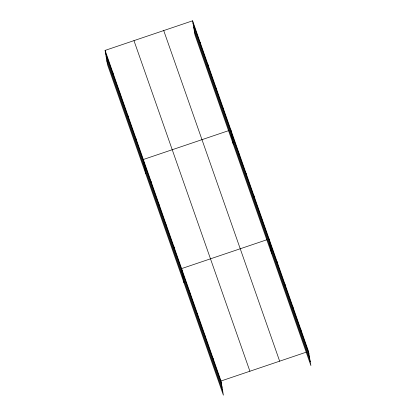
<?xml version="1.0" encoding="UTF-8"?>
<svg xmlns="http://www.w3.org/2000/svg" width="416" height="416" viewBox="0 0 416 416"><rect width="100%" height="100%" fill="white"/><g stroke="black" fill="none" stroke-linecap="round" stroke-linejoin="round"><path stroke-width="0.62" d="M105.092 50.398L221.021 380.999L223.402 395.2L107.468 64.6L105.092 50.398L192.598 20.8L308.532 351.4L310.908 365.602L194.979 35.001L192.598 20.8M228.452 130.712L143.348 159.494L145.725 173.696M266.708 239.808L181.605 268.596L183.981 282.797M221.021 380.999L306.124 352.217M193.008 23.228L308.937 353.829M193.658 27.113L309.587 357.713M194.324 31.117L310.258 361.717M163.722 30.566L279.656 361.166M133.968 40.628L249.902 371.233M105.498 52.822L221.432 383.422M106.148 56.706L222.082 387.312M106.818 60.71L222.747 391.316M300.648 328.921L301.054 331.344M292.765 306.441L293.171 308.864M284.882 283.956L285.288 286.385M276.999 261.477L277.404 263.905M269.116 238.997L271.492 253.198M261.461 217.178L261.867 219.601M253.812 195.359L254.218 197.782M246.163 173.54L246.568 175.963M238.508 151.72L238.914 154.144M230.859 129.896L233.236 144.102M223.205 108.077L223.61 110.505M215.556 86.258L215.961 88.686M207.901 64.438L208.307 66.867M200.252 42.619L200.658 45.048M213.138 358.519L213.548 360.942M205.254 336.034L205.665 338.463M197.371 313.555L197.777 315.983M189.488 291.075L189.894 293.498M173.956 246.771L174.361 249.2M166.301 224.952L166.712 227.38M158.652 203.133L159.058 205.561M151.003 181.314L151.408 183.742M135.699 137.675L136.105 140.098M128.045 115.856L128.45 118.279M120.396 94.037L120.801 96.46M112.741 72.218L113.147 74.641"/></g></svg>
